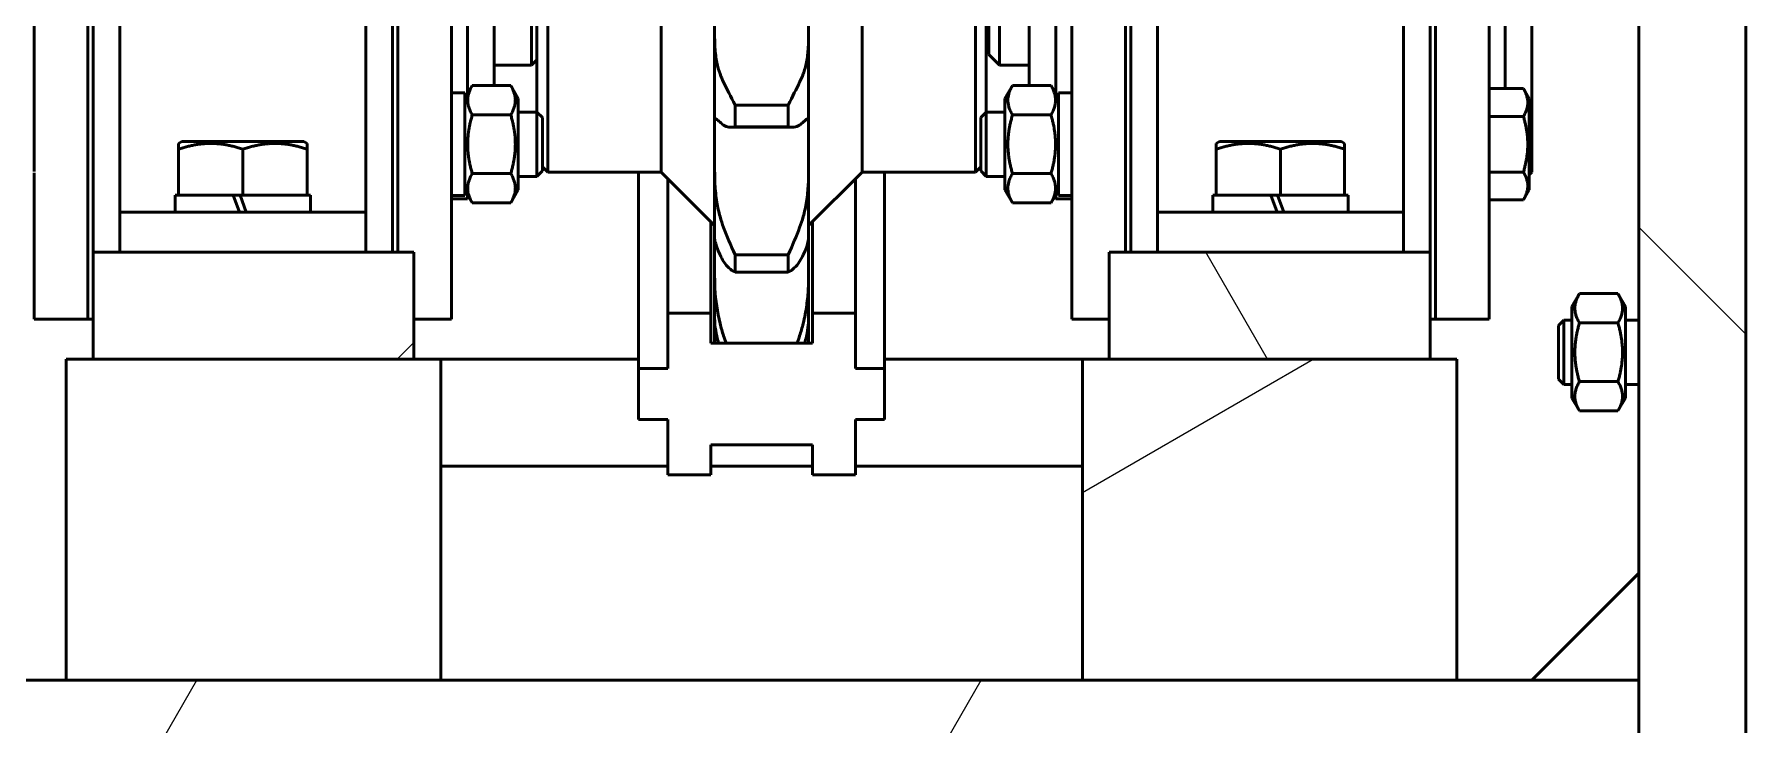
# Model space of a CAD drawing. Header units: millimetres. Extents: x 0 to 25230, y 0 to 17820.
# Drawn here: x 23426 to 23666, y 6318.3 to 6415.1 of the extents above; entities that cross this region are included whole.
import ezdxf

# ---------------------------------------------------------------- set-up
doc = ezdxf.new("R2010")
doc.units = ezdxf.units.MM
doc.header["$LTSCALE"] = 30
doc.layers.add('Видимый контур (ГОСТ)', color=7, linetype='Continuous', lineweight=50)
doc.layers.add('Штриховка (ГОСТ)', color=7, linetype='Continuous', lineweight=18)
pattern_1 = [(60, (0, 0), (-82.4889, 47.62503), [])]
pattern_2 = [(30, (0, 0), (-47.62503, 82.4889), [])]

msp = doc.modelspace()

# ---------------------------------------------------------------- hatches: boundary and pattern name
at = {"layer": 'Штриховка (ГОСТ)'}
h = msp.add_hatch(dxfattribs=at)
h.set_pattern_fill('ANSI31', color=256, scale=762, angle=90.00021, style=0)
h.set_pattern_definition([(135.0002, (0, 0), (-67.35167, -67.35217), [])])
h.paths.add_polyline_path([(23651.0445, 6309.5684), (23666.0445, 6309.5684), (23666.0445, 6572.0684), (23651.0445, 6572.0684), (23651.0445, 6324.5684)])
h = msp.add_hatch(dxfattribs=at)
h.set_pattern_fill('ANSI31', color=256, scale=762, style=0)
h.set_pattern_definition([(45, (0, 0), (-67.35192, 67.35192), [])])
h.paths.add_polyline_path([(23479.2945, 6369.5684), (23479.2945, 6384.5684), (23434.2945, 6384.5684), (23434.2945, 6369.5684)])
h = msp.add_hatch(dxfattribs=at)
h.set_pattern_fill('ANSI31', color=256, scale=762, angle=75.000175, style=0)
h.set_pattern_definition([(120.00018, (0, 0), (-82.48877, -47.62525), [])])
h.paths.add_polyline_path([(23621.7945, 6369.5684), (23621.7945, 6384.5684), (23576.7945, 6384.5684), (23576.7945, 6369.5684)])
h = msp.add_hatch(dxfattribs=at)
h.set_pattern_fill('ANSI31', color=256, scale=762, angle=14.999978, style=0)
h.set_pattern_definition(pattern_1)
h.paths.add_polyline_path([(23514.9007, 6353.3833), (23520.9007, 6353.3833), (23520.9007, 6357.5645), (23535.1882, 6357.5645), (23535.1882, 6353.3833), (23541.1882, 6353.3833), (23541.1882, 6361.1345), (23545.2945, 6361.1345), (23545.2945, 6368.282), (23541.1882, 6368.282), (23541.1882, 6376.0333), (23535.1882, 6376.0333), (23535.1882, 6371.852), (23520.9007, 6371.852), (23520.9007, 6376.0333), (23514.9007, 6376.0333), (23514.9007, 6368.282), (23510.7945, 6368.282), (23510.7945, 6361.1345), (23514.9007, 6361.1345)])
h = msp.add_hatch(dxfattribs=at)
h.set_pattern_fill('ANSI31', color=256, scale=762, angle=-14.999978, style=0)
h.set_pattern_definition(pattern_2)
h.paths.add_polyline_path([(23430.5445, 6369.5684), (23430.5445, 6324.5684), (23483.0445, 6324.5684), (23483.0445, 6369.5684), (23479.2945, 6369.5684), (23434.2945, 6369.5684)])
h = msp.add_hatch(dxfattribs=at)
h.set_pattern_fill('ANSI31', color=256, scale=762, angle=-14.999978, style=0)
h.set_pattern_definition(pattern_2)
h.paths.add_polyline_path([(23573.0445, 6369.5684), (23573.0445, 6324.5684), (23625.5445, 6324.5684), (23625.5445, 6369.5684), (23621.7945, 6369.5684), (23576.7945, 6369.5684)])
h = msp.add_hatch(dxfattribs=at)
h.set_pattern_fill('ANSI31', color=256, scale=762, angle=14.999978, style=0)
h.set_pattern_definition(pattern_1)
h.paths.add_polyline_path([(23388.5445, 6324.5684), (23388.5445, 6309.5684), (23651.0445, 6309.5684), (23651.0445, 6324.5684), (23625.5445, 6324.5684), (23573.0445, 6324.5684), (23483.0445, 6324.5684), (23430.5445, 6324.5684)])

# ---------------------------------------------------------------- linework, layer by layer
at = {"layer": 'Видимый контур (ГОСТ)'}
for p, q in [((23651.0445, 6572.0684), (23651.0445, 6309.5684)), ((23666.0445, 6309.5684), (23666.0445, 6572.0684)), ((23433.5445, 6506.4434), (23433.5445, 6375.1934)), ((23433.5445, 6506.4434), (23433.5445, 6375.1934)), ((23434.2945, 6506.4434), (23434.2945, 6384.5684)), ((23434.2945, 6506.4434), (23434.2945, 6384.5684)), ((23476.2945, 6384.5684), (23476.2945, 6506.4434)), ((23476.2945, 6384.5684), (23476.2945, 6506.4434)), ((23477.0445, 6384.5684), (23477.0445, 6506.4434)), ((23477.0445, 6384.5684), (23477.0445, 6506.4434)), ((23484.5445, 6375.1934), (23484.5445, 6506.4434)), ((23571.5445, 6506.4434), (23571.5445, 6375.1934)), ((23579.0445, 6506.4434), (23579.0445, 6384.5684)), ((23579.0445, 6506.4434), (23579.0445, 6384.5684)), ((23579.7945, 6506.4434), (23579.7945, 6384.5684)), ((23579.7945, 6506.4434), (23579.7945, 6384.5684)), ((23621.7945, 6384.5684), (23621.7945, 6506.4434)), ((23621.7945, 6384.5684), (23621.7945, 6506.4434)), ((23622.5445, 6375.1934), (23622.5445, 6506.4434)), ((23622.5445, 6375.1934), (23622.5445, 6506.4434)), ((23630.0445, 6395.9078), (23630.0445, 6488.489)), ((23426.0445, 6485.729), (23426.0445, 6395.9078)), ((23498.0445, 6485.8184), (23498.0445, 6395.8184)), ((23513.9557, 6485.8184), (23513.9557, 6395.8184)), ((23542.1332, 6485.8184), (23542.1332, 6395.8184)), ((23558.0445, 6485.8184), (23558.0445, 6395.8184)), ((23636.0445, 6395.8184), (23636.0445, 6485.8184)), ((23496.5445, 6477.419), (23496.5445, 6404.2179)), ((23559.5445, 6477.419), (23559.5445, 6404.2179)), ((23486.7945, 6406.7799), (23486.7945, 6474.857)), ((23490.5445, 6407.9451), (23490.5445, 6473.6918)), ((23565.5445, 6473.6918), (23565.5445, 6407.9451)), ((23569.2945, 6474.857), (23569.2945, 6406.7799)), ((23632.2945, 6407.5121), (23632.2945, 6475.169)), ((23495.7945, 6410.8184), (23495.7945, 6470.8184)), ((23561.4195, 6470.8184), (23561.4195, 6410.8184)), ((23559.9195, 6412.3184), (23559.9195, 6469.3184)), ((23438.0445, 6393.9434), (23438.0445, 6440.8184)), ((23472.5445, 6440.8184), (23472.5445, 6393.9434)), ((23583.5445, 6393.9434), (23583.5445, 6440.8184)), ((23618.0445, 6440.8184), (23618.0445, 6393.9434)), ((23521.4557, 6415.143), (23521.4557, 6423.092)), ((23534.6332, 6423.092), (23534.6332, 6415.143)), ((23521.4557, 6415.143), (23521.4557, 6402.9217)), ((23534.6332, 6402.9217), (23534.6332, 6415.143)), ((23495.7945, 6410.8184), (23490.5445, 6410.8184)), ((23496.5445, 6411.5684), (23495.7945, 6410.8184)), ((23559.9195, 6412.3184), (23561.4195, 6410.8184)), ((23561.4195, 6410.8184), (23565.5445, 6410.8184)), ((23484.5445, 6406.9179), (23486.4195, 6406.9179)), ((23486.4195, 6406.1304), (23487.4672, 6407.9451)), ((23486.4195, 6406.9179), (23486.4195, 6392.5179)), ((23492.8717, 6407.9451), (23487.4672, 6407.9451)), ((23493.9195, 6406.1304), (23492.8717, 6407.9451)), ((23493.9195, 6393.3054), (23493.9195, 6406.1304)), ((23562.1695, 6406.1304), (23563.2172, 6407.9451)), ((23562.1695, 6406.1304), (23562.1695, 6393.3054)), ((23563.2172, 6407.9451), (23568.6217, 6407.9451)), ((23569.6695, 6406.1304), (23568.6217, 6407.9451)), ((23569.6695, 6392.5179), (23569.6695, 6406.9179)), ((23571.5445, 6406.9179), (23569.6695, 6406.9179)), ((23634.8717, 6407.5121), (23630.0445, 6407.5121)), ((23635.6695, 6406.1304), (23634.8717, 6407.5121)), ((23635.6695, 6406.1304), (23635.6695, 6393.3054)), ((23492.8717, 6403.8315), (23487.4672, 6403.8315)), ((23493.9195, 6404.2179), (23496.5445, 6404.2179)), ((23496.5445, 6395.2179), (23496.5445, 6404.2179)), ((23497.2945, 6403.4679), (23496.5445, 6404.2179)), ((23497.2945, 6403.4679), (23497.2945, 6395.9679)), ((23531.7762, 6405.2148), (23524.3127, 6405.2148)), ((23524.3127, 6402.1834), (23524.3127, 6405.2148)), ((23531.7762, 6405.2148), (23531.7762, 6402.1834)), ((23558.7945, 6403.4679), (23559.5445, 6404.2179)), ((23558.7945, 6395.9679), (23558.7945, 6403.4679)), ((23559.5445, 6404.2179), (23559.5445, 6395.2179)), ((23562.1695, 6404.2179), (23559.5445, 6404.2179)), ((23563.2172, 6403.8315), (23568.6217, 6403.8315)), ((23634.8717, 6403.615), (23630.0445, 6403.615)), ((23521.4557, 6396.1598), (23521.4557, 6402.9217)), ((23532.38, 6402.097), (23523.709, 6402.097)), ((23524.3127, 6402.1834), (23531.7762, 6402.1834)), ((23534.6332, 6402.9217), (23534.6332, 6396.1598)), ((23446.7445, 6400.0934), (23446.2945, 6399.8336)), ((23446.2945, 6399.8336), (23446.2945, 6399.0298)), ((23446.2945, 6399.0298), (23446.2945, 6392.5934)), ((23446.7445, 6400.0934), (23463.8445, 6400.0934)), ((23455.2945, 6399.0298), (23455.2945, 6392.5934)), ((23463.8445, 6400.0934), (23464.2945, 6399.8336)), ((23464.2945, 6399.0298), (23464.2945, 6399.8336)), ((23464.2945, 6399.0298), (23464.2945, 6392.5934)), ((23592.2445, 6400.0934), (23591.7945, 6399.8336)), ((23591.7945, 6399.8336), (23591.7945, 6399.0298)), ((23591.7945, 6399.0298), (23591.7945, 6392.5934)), ((23592.2445, 6400.0934), (23609.3445, 6400.0934)), ((23600.7945, 6399.0298), (23600.7945, 6392.5934)), ((23609.3445, 6400.0934), (23609.7945, 6399.8336)), ((23609.7945, 6399.0298), (23609.7945, 6399.8336)), ((23609.7945, 6399.0298), (23609.7945, 6392.5934)), ((23497.2945, 6396.5684), (23498.0445, 6395.8184)), ((23521.4557, 6396.1598), (23521.4557, 6386.461)), ((23534.6332, 6386.461), (23534.6332, 6396.1598)), ((23558.7945, 6396.5684), (23558.0445, 6395.8184)), ((23426.0445, 6395.7168), (23426.0445, 6375.1934)), ((23438.0445, 6393.9434), (23438.0445, 6390.1934)), ((23472.5445, 6390.1934), (23472.5445, 6393.9434)), ((23492.8717, 6395.6042), (23487.4672, 6395.6042)), ((23493.9195, 6395.2179), (23496.5445, 6395.2179)), ((23497.2945, 6395.9679), (23496.5445, 6395.2179)), ((23513.9557, 6395.8184), (23498.0445, 6395.8184)), ((23510.7945, 6368.282), (23510.7945, 6395.8184)), ((23513.9557, 6395.8184), (23521.4557, 6388.3184)), ((23514.9007, 6376.0333), (23514.9007, 6394.8734)), ((23542.1332, 6395.8184), (23534.6332, 6388.3184)), ((23541.1882, 6376.0333), (23541.1882, 6394.8734)), ((23558.0445, 6395.8184), (23542.1332, 6395.8184)), ((23545.2945, 6368.282), (23545.2945, 6395.8184)), ((23558.7945, 6395.9679), (23559.5445, 6395.2179)), ((23562.1695, 6395.2179), (23559.5445, 6395.2179)), ((23563.2172, 6395.6042), (23568.6217, 6395.6042)), ((23583.5445, 6393.9434), (23583.5445, 6390.1934)), ((23618.0445, 6390.1934), (23618.0445, 6393.9434)), ((23630.0445, 6395.8207), (23630.0445, 6395.9078)), ((23634.8717, 6395.8207), (23630.0445, 6395.8207)), ((23630.0445, 6395.7168), (23630.0445, 6395.8207)), ((23630.0445, 6375.1934), (23630.0445, 6395.7168)), ((23636.0445, 6395.8184), (23635.6695, 6395.4434)), ((23445.807, 6392.5934), (23446.2945, 6392.5934)), ((23445.807, 6390.1934), (23445.807, 6392.5934)), ((23448.1946, 6392.5934), (23446.2945, 6392.5934)), ((23448.1946, 6392.5934), (23453.3944, 6392.5934)), ((23455.2945, 6392.5934), (23453.3944, 6392.5934)), ((23453.941, 6392.5934), (23454.8145, 6390.1934)), ((23455.7745, 6390.1934), (23454.901, 6392.5934)), ((23457.1946, 6392.5934), (23455.2945, 6392.5934)), ((23457.1946, 6392.5934), (23462.3944, 6392.5934)), ((23464.2945, 6392.5934), (23462.3944, 6392.5934)), ((23464.2945, 6392.5934), (23464.782, 6392.5934)), ((23464.782, 6390.1934), (23464.782, 6392.5934)), ((23484.5445, 6392.5179), (23486.4195, 6392.5179)), ((23484.5445, 6392.0684), (23486.7945, 6392.0684)), ((23486.4195, 6393.3054), (23487.4672, 6391.4906)), ((23486.7945, 6392.0684), (23486.7945, 6392.6558)), ((23487.0095, 6392.2834), (23486.7945, 6392.0684)), ((23492.8717, 6391.4906), (23487.4672, 6391.4906)), ((23493.9195, 6393.3054), (23492.8717, 6391.4906)), ((23562.1695, 6393.3054), (23563.2172, 6391.4906)), ((23563.2172, 6391.4906), (23568.6217, 6391.4906)), ((23569.6695, 6393.3054), (23568.6217, 6391.4906)), ((23569.0795, 6392.2834), (23569.2945, 6392.0684)), ((23569.2945, 6392.6558), (23569.2945, 6392.0684)), ((23571.5445, 6392.0684), (23569.2945, 6392.0684)), ((23571.5445, 6392.5179), (23569.6695, 6392.5179)), ((23591.307, 6392.5934), (23591.7945, 6392.5934)), ((23591.307, 6390.1934), (23591.307, 6392.5934)), ((23593.6946, 6392.5934), (23591.7945, 6392.5934)), ((23593.6946, 6392.5934), (23598.8944, 6392.5934)), ((23600.7945, 6392.5934), (23598.8944, 6392.5934)), ((23599.441, 6392.5934), (23600.3145, 6390.1934)), ((23601.2745, 6390.1934), (23600.401, 6392.5934)), ((23602.6946, 6392.5934), (23600.7945, 6392.5934)), ((23602.6946, 6392.5934), (23607.8944, 6392.5934)), ((23609.7945, 6392.5934), (23607.8944, 6392.5934)), ((23609.7945, 6392.5934), (23610.282, 6392.5934)), ((23610.282, 6390.1934), (23610.282, 6392.5934)), ((23634.8717, 6391.9236), (23630.0445, 6391.9236)), ((23635.6695, 6393.3054), (23634.8717, 6391.9236)), ((23438.0445, 6390.1934), (23441.7945, 6390.1934)), ((23438.0445, 6390.1934), (23438.0445, 6384.5684)), ((23441.7945, 6390.1934), (23468.7945, 6390.1934)), ((23468.7945, 6390.1934), (23472.5445, 6390.1934)), ((23472.5445, 6384.5684), (23472.5445, 6390.1934)), ((23520.9007, 6376.0333), (23520.9007, 6388.8734)), ((23535.1882, 6376.0333), (23535.1882, 6388.8734)), ((23583.5445, 6390.1934), (23583.5445, 6384.5684)), ((23583.5445, 6390.1934), (23587.2945, 6390.1934)), ((23587.2945, 6390.1934), (23614.2945, 6390.1934)), ((23614.2945, 6390.1934), (23618.0445, 6390.1934)), ((23618.0445, 6384.5684), (23618.0445, 6390.1934)), ((23521.4557, 6381.5482), (23521.4557, 6386.461)), ((23534.6332, 6386.461), (23534.6332, 6381.5482)), ((23479.2945, 6384.5684), (23434.2945, 6384.5684)), ((23434.2945, 6384.5684), (23434.2945, 6369.5684)), ((23479.2945, 6369.5684), (23479.2945, 6384.5684)), ((23531.7762, 6384.2066), (23524.3127, 6384.2066)), ((23524.3127, 6381.8009), (23524.3127, 6384.2066)), ((23531.7762, 6384.2066), (23531.7762, 6381.8009)), ((23621.7945, 6384.5684), (23576.7945, 6384.5684)), ((23576.7945, 6384.5684), (23576.7945, 6369.5684)), ((23621.7945, 6369.5684), (23621.7945, 6384.5684)), ((23524.3127, 6381.8009), (23531.7762, 6381.8009)), ((23521.4557, 6381.5482), (23521.4557, 6375.3212)), ((23534.6332, 6375.3212), (23534.6332, 6381.5482)), ((23641.6695, 6376.9622), (23642.7172, 6378.7769)), ((23641.6695, 6376.9622), (23641.6695, 6364.1372)), ((23642.7172, 6378.7769), (23648.1217, 6378.7769)), ((23649.1695, 6376.9622), (23648.1218, 6378.7769)), ((23649.1695, 6364.1372), (23649.1695, 6376.9622)), ((23433.5445, 6375.1934), (23426.0445, 6375.1934)), ((23434.2945, 6375.1934), (23433.5445, 6375.1934)), ((23479.2945, 6375.1934), (23484.5445, 6375.1934)), ((23520.9007, 6376.0333), (23514.9007, 6376.0333)), ((23514.9007, 6376.0333), (23514.9007, 6368.282)), ((23520.9007, 6371.852), (23520.9007, 6376.0333)), ((23521.4557, 6372.7384), (23521.4557, 6375.3212)), ((23534.6332, 6375.3212), (23534.6332, 6372.7384)), ((23541.1882, 6376.0333), (23535.1882, 6376.0333)), ((23535.1882, 6376.0333), (23535.1882, 6371.852)), ((23541.1882, 6368.282), (23541.1882, 6376.0333)), ((23576.7945, 6375.1934), (23571.5445, 6375.1934)), ((23621.7945, 6375.1934), (23622.5445, 6375.1934)), ((23622.5445, 6375.1934), (23630.0445, 6375.1934)), ((23639.7945, 6374.2997), (23640.5445, 6375.0497)), ((23640.5445, 6375.0497), (23640.5445, 6366.0497)), ((23641.6695, 6375.0497), (23640.5445, 6375.0497)), ((23642.7172, 6374.6634), (23648.1217, 6374.6634)), ((23651.0445, 6375.0497), (23649.1695, 6375.0497)), ((23521.4557, 6372.7384), (23521.4557, 6371.852)), ((23534.6332, 6371.852), (23534.6332, 6372.7384)), ((23639.7945, 6366.7997), (23639.7945, 6374.2997)), ((23535.1882, 6371.852), (23520.9007, 6371.852)), ((23430.5445, 6369.5684), (23430.5445, 6324.5684)), ((23483.0445, 6369.5684), (23430.5445, 6369.5684)), ((23434.2945, 6369.5684), (23479.2945, 6369.5684)), ((23483.0445, 6324.5684), (23483.0445, 6369.5684)), ((23510.7945, 6369.5684), (23483.0445, 6369.5684)), ((23514.9007, 6368.282), (23510.7945, 6368.282)), ((23510.7945, 6368.282), (23510.7945, 6361.1345)), ((23545.2945, 6368.282), (23541.1882, 6368.282)), ((23573.0445, 6369.5684), (23545.2945, 6369.5684)), ((23545.2945, 6361.1345), (23545.2945, 6368.282)), ((23573.0445, 6369.5684), (23573.0445, 6324.5684)), ((23625.5445, 6369.5684), (23573.0445, 6369.5684)), ((23576.7945, 6369.5684), (23621.7945, 6369.5684)), ((23625.5445, 6324.5684), (23625.5445, 6369.5684)), ((23639.7945, 6366.7997), (23640.5445, 6366.0497)), ((23641.6695, 6366.0497), (23640.5445, 6366.0497)), ((23642.7172, 6366.4362), (23648.1217, 6366.4362)), ((23651.0445, 6366.0497), (23649.1695, 6366.0497)), ((23641.6695, 6364.1372), (23642.7172, 6362.3225)), ((23649.1695, 6364.1372), (23648.1218, 6362.3225)), ((23510.7945, 6361.1345), (23514.9007, 6361.1345)), ((23514.9007, 6361.1345), (23514.9007, 6353.3833)), ((23541.1882, 6353.3833), (23541.1882, 6361.1345)), ((23541.1882, 6361.1345), (23545.2945, 6361.1345)), ((23642.7172, 6362.3225), (23642.7172, 6362.3225)), ((23642.7172, 6362.3225), (23648.1217, 6362.3225)), ((23648.1218, 6362.3225), (23648.1217, 6362.3225)), ((23520.9007, 6353.3833), (23520.9007, 6357.5645)), ((23520.9007, 6357.5645), (23535.1882, 6357.5645)), ((23535.1882, 6357.5645), (23535.1882, 6353.3833)), ((23483.0445, 6354.5684), (23514.9007, 6354.5684)), ((23514.9007, 6353.3833), (23520.9007, 6353.3833)), ((23520.9007, 6354.5684), (23535.1882, 6354.5684)), ((23535.1882, 6353.3833), (23541.1882, 6353.3833)), ((23541.1882, 6354.5684), (23573.0445, 6354.5684)), ((23651.0445, 6339.5684), (23636.0445, 6324.5684)), ((23651.0445, 6324.5684), (23388.5445, 6324.5684)), ((23430.5445, 6324.5684), (23483.0445, 6324.5684)), ((23573.0445, 6324.5684), (23625.5445, 6324.5684)), ((23651.0445, 6309.5684), (23651.0445, 6324.5684))]:
    msp.add_line(p, q, dxfattribs=at)
for points, knots in [([(23521.5047, 6413.2633), (23521.4977, 6413.3732), (23521.4915, 6413.4853), (23521.464, 6414.0744), (23521.4561, 6414.5806), (23521.4557, 6415.1198), (23521.4557, 6415.1314), (23521.4557, 6415.143)], [-1.752058641, -1.752058641, -1.752058641, -1.752058641, -1.69886571, -1.69886571, -1.477281601, -1.477281601, -1.4724177, -1.4724177, -1.4724177, -1.4724177]), ([(23522.2111, 6409.5749), (23522.0272, 6410.066), (23521.8806, 6410.5954), (23521.6368, 6411.8195), (23521.5522, 6412.521), (23521.5047, 6413.2633)], [-0.668181713, -0.668181713, -0.668181713, -0.668181713, -0.358675887, -0.358675887, 0, 0, 0, 0]), ([(23534.5842, 6413.2633), (23534.5382, 6412.5444), (23534.4575, 6411.8637), (23534.219, 6410.6341), (23534.0685, 6410.084), (23533.8779, 6409.5749)], [-0.668245935, -0.668245935, -0.668245935, -0.668245935, -0.320853359, -0.320853359, 0, 0, 0, 0]), ([(23534.6332, 6415.143), (23534.6332, 6415.0058), (23534.6327, 6414.8698), (23534.6273, 6414.2153), (23534.6136, 6413.7216), (23534.5842, 6413.2633)], [-0.412626825, -0.412626825, -0.412626825, -0.412626825, -0.354982867, -0.354982867, -0.132355297, -0.132355297, -0.132355297, -0.132355297]), ([(23521.5047, 6403.295), (23521.5463, 6403.3223), (23521.6162, 6403.3002), (23521.8391, 6403.1504), (23522.0005, 6403.0102), (23522.2111, 6402.8136)], [-0.668278695, -0.668278695, -0.668278695, -0.668278695, -0.354381105, -0.354381105, 0, 0, 0, 0]), ([(23531.7762, 6402.1834), (23532.0476, 6402.1082), (23532.3111, 6402.0815), (23532.8556, 6402.1341), (23533.1305, 6402.2338), (23533.3764, 6402.4084)], [-0.593077777, -0.593077777, -0.593077777, -0.593077777, -0.321509991, -0.321509991, 0, 0, 0, 0]), ([(23521.5047, 6394.0928), (23521.4691, 6394.7375), (23521.4567, 6395.4058), (23521.4558, 6396.1057), (23521.4557, 6396.1328), (23521.4557, 6396.1598)], [-1.752585109, -1.752585109, -1.752585109, -1.752585109, -1.483313958, -1.483313958, -1.472479223, -1.472479223, -1.472479223, -1.472479223]), ([(23522.2111, 6389.5729), (23522.0271, 6390.216), (23521.8805, 6390.8877), (23521.6367, 6392.3951), (23521.5522, 6393.2322), (23521.5047, 6394.0928)], [-0.668181658, -0.668181658, -0.668181658, -0.668181658, -0.358589773, -0.358589773, 0, 0, 0, 0]), ([(23534.5842, 6394.0928), (23534.5383, 6393.2594), (23534.4575, 6392.4479), (23534.2191, 6390.9368), (23534.0686, 6390.2395), (23533.8779, 6389.5729)], [-0.668245921, -0.668245921, -0.668245921, -0.668245921, -0.320945007, -0.320945007, 0, 0, 0, 0]), ([(23534.5842, 6386.1818), (23534.6198, 6386.3667), (23534.6323, 6386.4611), (23534.6332, 6386.4614), (23534.6332, 6386.4613), (23534.6332, 6386.461)], [-1.752585109, -1.752585109, -1.752585109, -1.752585109, -1.483313958, -1.483313958, -1.472479223, -1.472479223, -1.472479223, -1.472479223]), ([(23521.5047, 6386.1818), (23521.5507, 6385.9429), (23521.6314, 6385.6473), (23521.8699, 6384.9761), (23522.0204, 6384.6109), (23522.2111, 6384.2071)], [-0.668245921, -0.668245921, -0.668245921, -0.668245921, -0.320945007, -0.320945007, 0, 0, 0, 0]), ([(23533.8779, 6384.2071), (23534.0618, 6384.5966), (23534.2084, 6384.9503), (23534.4522, 6385.628), (23534.5367, 6385.9351), (23534.5842, 6386.1818)], [-0.668181658, -0.668181658, -0.668181658, -0.668181658, -0.358589773, -0.358589773, 0, 0, 0, 0]), ([(23534.5842, 6379.496), (23534.5427, 6378.713), (23534.4727, 6377.9323), (23534.2499, 6376.2834), (23534.0884, 6375.425), (23533.8779, 6374.5871)], [-0.668278695, -0.668278695, -0.668278695, -0.668278695, -0.354381105, -0.354381105, 0, 0, 0, 0]), ([(23521.4557, 6375.3212), (23521.4557, 6375.2782), (23521.4562, 6375.2312), (23521.4617, 6374.9824), (23521.4754, 6374.726), (23521.5047, 6374.4169)], [-0.412626825, -0.412626825, -0.412626825, -0.412626825, -0.354982867, -0.354982867, -0.132355297, -0.132355297, -0.132355297, -0.132355297]), ([(23521.5047, 6374.4169), (23521.5507, 6373.932), (23521.6315, 6373.4), (23521.8231, 6372.5117), (23521.9034, 6372.187), (23521.997, 6371.8521)], [-0.668245935, -0.668245935, -0.668245935, -0.668245935, -0.320853359, -0.320853359, -0.131262736, -0.131262736, -0.131262736, -0.131262736]), ([(23534.092, 6371.8521), (23534.18, 6372.167), (23534.2562, 6372.473), (23534.4522, 6373.3653), (23534.5367, 6373.9162), (23534.5842, 6374.4169)], [-0.536940685, -0.536940685, -0.536940685, -0.536940685, -0.358675887, -0.358675887, 0, 0, 0, 0]), ([(23534.5842, 6374.4169), (23534.5913, 6374.491), (23534.5974, 6374.5622), (23534.625, 6374.9139), (23534.6329, 6375.1421), (23534.6332, 6375.3139), (23534.6332, 6375.3175), (23534.6332, 6375.3212)], [-1.752058641, -1.752058641, -1.752058641, -1.752058641, -1.69886571, -1.69886571, -1.477281601, -1.477281601, -1.4724177, -1.4724177, -1.4724177, -1.4724177]), ([(23521.4664, 6371.852), (23521.4606, 6372.0854), (23521.4575, 6372.3119), (23521.4559, 6372.6007), (23521.4557, 6372.67), (23521.4557, 6372.7384)], [-1.745029485, -1.745029485, -1.745029485, -1.745029485, -1.638721649, -1.638721649, -1.604608845, -1.604608845, -1.604608845, -1.604608845])]:
    msp.add_open_spline(points, degree=3, knots=knots, dxfattribs=at)
for points in [[(23522.7125, 6408.4154), (23522.5272, 6408.7921), (23522.3588, 6409.1803), (23522.2111, 6409.5749)], [(23524.3127, 6405.2148), (23523.7195, 6406.4039), (23523.1665, 6407.4922), (23522.7125, 6408.4154)], [(23533.3764, 6408.4154), (23532.9225, 6407.4922), (23532.3695, 6406.4039), (23531.7762, 6405.2148)], [(23533.8779, 6409.5749), (23533.7302, 6409.1803), (23533.5618, 6408.7921), (23533.3764, 6408.4154)], [(23521.4557, 6402.9217), (23521.4557, 6403.1445), (23521.4676, 6403.2705), (23521.5047, 6403.295)], [(23533.8779, 6402.8136), (23534.2767, 6403.1859), (23534.4954, 6403.3534), (23534.5842, 6403.295)], [(23534.5842, 6403.295), (23534.6213, 6403.2706), (23534.6332, 6403.1448), (23534.6332, 6402.9217)], [(23522.2111, 6402.8136), (23522.3588, 6402.6758), (23522.5272, 6402.5401), (23522.7125, 6402.4084)], [(23522.7125, 6402.4084), (23523.1665, 6402.086), (23523.7195, 6402.0191), (23524.3127, 6402.1834)], [(23533.3764, 6402.4084), (23533.5618, 6402.5401), (23533.7302, 6402.6758), (23533.8779, 6402.8136)], [(23534.6332, 6396.1598), (23534.6332, 6395.4606), (23534.6213, 6394.7643), (23534.5842, 6394.0928)], [(23522.7125, 6388.055), (23522.5272, 6388.5482), (23522.3588, 6389.0564), (23522.2111, 6389.5729)], [(23533.8779, 6389.5729), (23533.7302, 6389.0564), (23533.5618, 6388.5483), (23533.3764, 6388.055)], [(23521.4557, 6386.461), (23521.4557, 6386.4685), (23521.4677, 6386.3744), (23521.5047, 6386.1818)], [(23524.3127, 6384.2066), (23523.7195, 6385.5417), (23523.1665, 6386.8466), (23522.7125, 6388.055)], [(23533.3764, 6388.055), (23532.9225, 6386.8466), (23532.3695, 6385.5417), (23531.7762, 6384.2066)], [(23522.2111, 6384.2071), (23522.3588, 6383.8944), (23522.5272, 6383.5866), (23522.7125, 6383.2879)], [(23533.3764, 6383.2879), (23533.5618, 6383.5866), (23533.7302, 6383.8943), (23533.8779, 6384.2071)], [(23522.7125, 6383.2879), (23523.1665, 6382.5563), (23523.7195, 6382.0619), (23524.3127, 6381.8009)], [(23531.7762, 6381.8009), (23532.3695, 6382.0619), (23532.9225, 6382.5563), (23533.3764, 6383.2879)], [(23521.5047, 6379.496), (23521.4676, 6380.1948), (23521.4557, 6380.8861), (23521.4557, 6381.5482)], [(23522.2111, 6374.5871), (23521.8123, 6376.1742), (23521.5936, 6377.8221), (23521.5047, 6379.496)], [(23534.6332, 6381.5482), (23534.6332, 6380.8868), (23534.6214, 6380.1956), (23534.5842, 6379.496)], [(23522.7125, 6372.8595), (23522.5272, 6373.4209), (23522.3588, 6373.9993), (23522.2111, 6374.5871)], [(23533.8779, 6374.5871), (23533.7302, 6373.9993), (23533.5618, 6373.4209), (23533.3764, 6372.8595)], [(23523.0609, 6371.8521), (23522.9395, 6372.1885), (23522.8231, 6372.5246), (23522.7125, 6372.8595)], [(23533.3764, 6372.8595), (23533.2659, 6372.5245), (23533.1494, 6372.1884), (23533.0279, 6371.8521)], [(23534.6332, 6372.7384), (23534.6332, 6372.4568), (23534.6302, 6372.1606), (23534.6226, 6371.852)]]:
    msp.add_open_spline(points, degree=3, dxfattribs=at)
for points, weights in [([(23487.4672, 6407.9451), (23486.2797, 6405.8883), (23487.4672, 6403.8315)], [1, 1.15470053838, 1]), ([(23492.8717, 6403.8315), (23494.0592, 6405.8883), (23492.8717, 6407.9451)], [1, 1.15470053838, 1]), ([(23563.2172, 6407.9451), (23562.0297, 6405.8883), (23563.2172, 6403.8315)], [1, 1.15470053838, 1]), ([(23568.6217, 6403.8315), (23569.8092, 6405.8883), (23568.6217, 6407.9451)], [1, 1.15470053838, 1]), ([(23634.8717, 6407.5121), (23635.9967, 6405.5635), (23634.8717, 6403.615)], [1.16025403784, 1.33974596216, 1.16025403784]), ([(23487.4672, 6403.8315), (23486.2797, 6399.7179), (23487.4672, 6395.6042)], [1, 1.15470053838, 1]), ([(23492.8717, 6395.6042), (23494.0592, 6399.7179), (23492.8717, 6403.8315)], [1, 1.15470053838, 1]), ([(23563.2172, 6403.8315), (23562.0297, 6399.7179), (23563.2172, 6395.6042)], [1, 1.15470053838, 1]), ([(23568.6217, 6395.6042), (23569.8092, 6399.7179), (23568.6217, 6403.8315)], [1, 1.15470053838, 1]), ([(23634.8717, 6403.615), (23635.9967, 6399.7179), (23634.8717, 6395.8207)], [1.16025403784, 1.33974596216, 1.16025403784]), ([(23446.2945, 6399.0298), (23450.7945, 6400.5298), (23455.2945, 6399.0298)], [1.16025403784, 1.33974596216, 1.16025403784]), ([(23455.2945, 6399.0298), (23459.7945, 6400.5298), (23464.2945, 6399.0298)], [1.16025403784, 1.33974596216, 1.16025403784]), ([(23591.7945, 6399.0298), (23596.2945, 6400.5298), (23600.7945, 6399.0298)], [1.16025403784, 1.33974596216, 1.16025403784]), ([(23600.7945, 6399.0298), (23605.2945, 6400.5298), (23609.7945, 6399.0298)], [1.16025403784, 1.33974596216, 1.16025403784]), ([(23487.4672, 6395.6042), (23486.2797, 6393.5474), (23487.4672, 6391.4906)], [1, 1.15470053838, 1]), ([(23492.8717, 6391.4906), (23494.0592, 6393.5474), (23492.8717, 6395.6042)], [1, 1.15470053838, 1]), ([(23563.2172, 6395.6042), (23562.0297, 6393.5474), (23563.2172, 6391.4906)], [1, 1.15470053838, 1]), ([(23568.6217, 6391.4906), (23569.8092, 6393.5474), (23568.6217, 6395.6042)], [1, 1.15470053838, 1]), ([(23634.8717, 6395.8207), (23635.9967, 6393.8722), (23634.8717, 6391.9236)], [1.16025403784, 1.33974596216, 1.16025403784]), ([(23642.7172, 6378.7769), (23641.5297, 6376.7202), (23642.7172, 6374.6634)], [1, 1.15470053838, 1]), ([(23648.1217, 6374.6634), (23649.3092, 6376.7202), (23648.1217, 6378.7769)], [1, 1.15470053838, 1]), ([(23642.7172, 6374.6634), (23641.5297, 6370.5498), (23642.7172, 6366.4362)], [1, 1.15470053838, 1]), ([(23648.1217, 6366.4362), (23649.3092, 6370.5498), (23648.1217, 6374.6634)], [1, 1.15470053838, 1]), ([(23642.7172, 6366.4362), (23641.5297, 6364.3793), (23642.7172, 6362.3225)], [1, 1.15470053838, 1]), ([(23648.1217, 6362.3225), (23649.3092, 6364.3793), (23648.1217, 6366.4362)], [1, 1.15470053838, 1])]:
    msp.add_rational_spline(points, weights, degree=2, dxfattribs=at)

doc.saveas('drawing.dxf')
